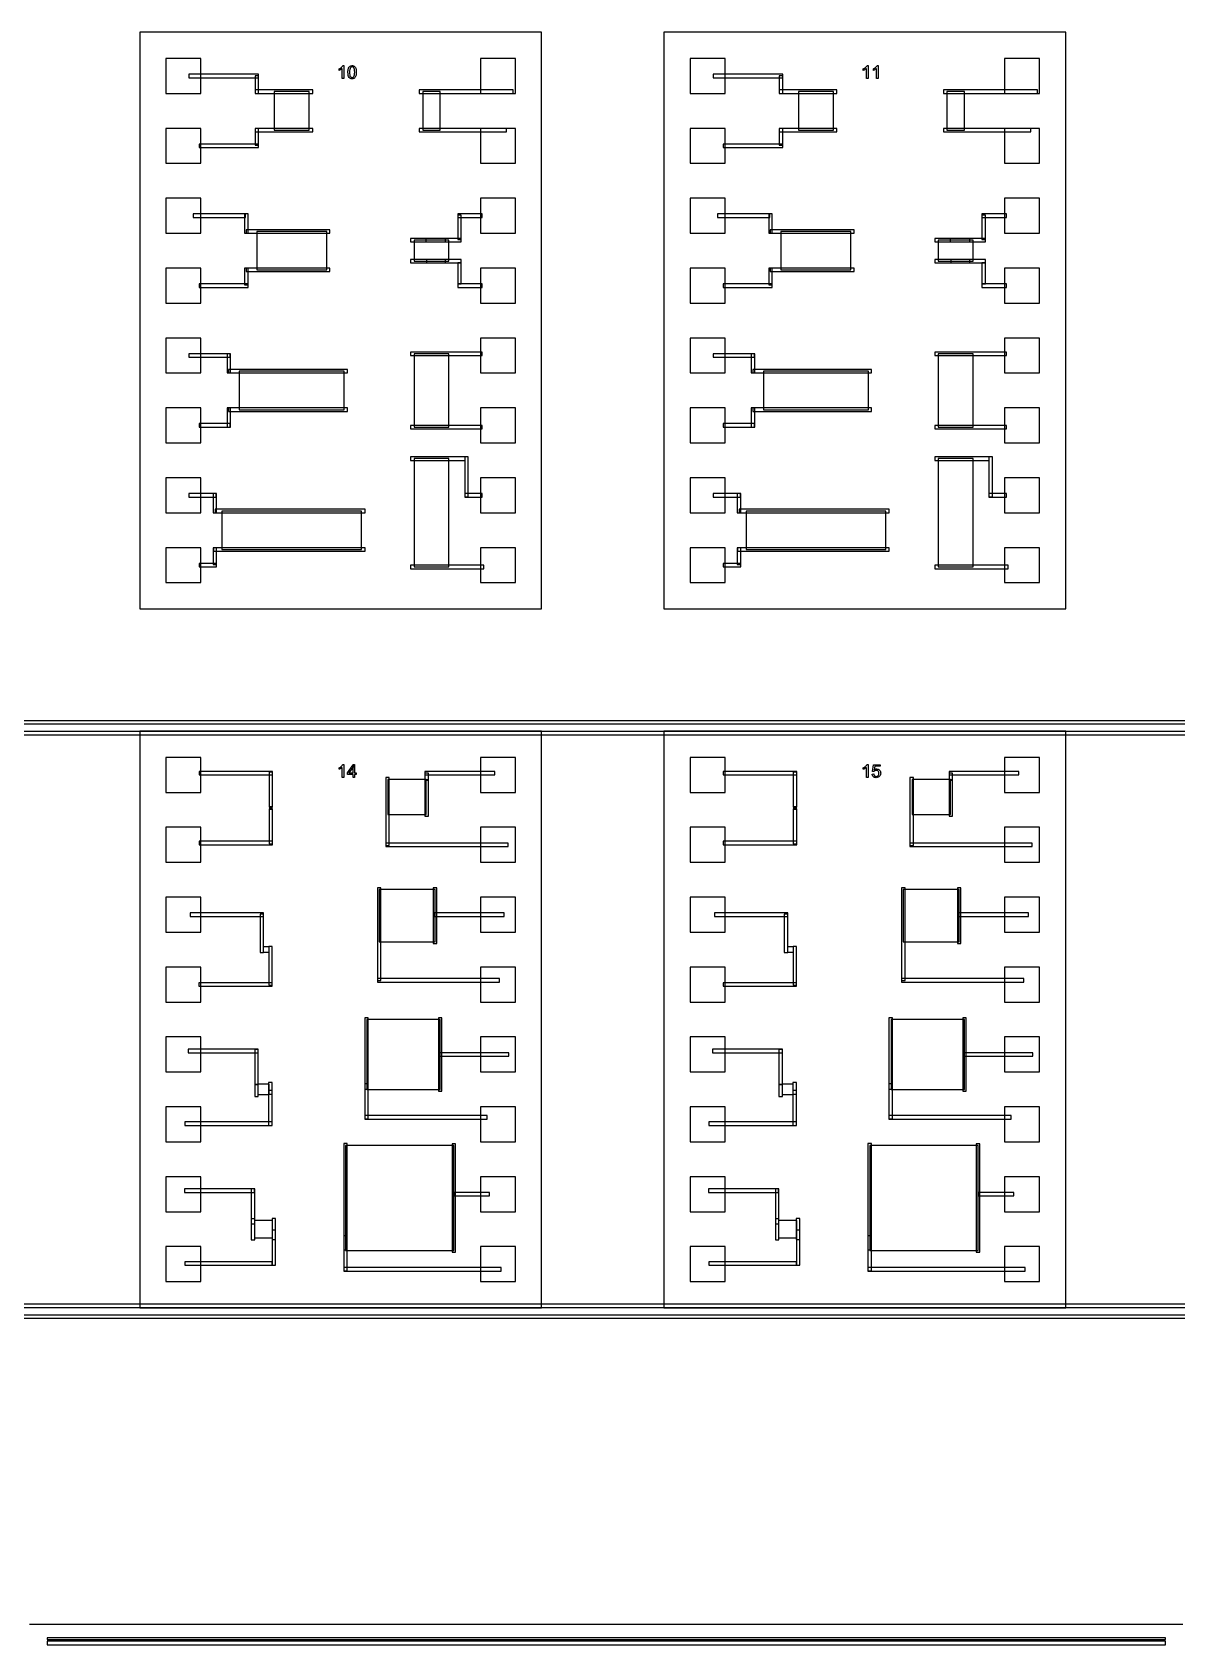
# Model space of a CAD drawing. Extents: x -50500 to 50500, y -50600 to 50400.
# Drawn here: x -16425 to 16325, y -47892 to -1750 of the extents above; entities that cross this region are included whole.
import ezdxf

# ---------------------------------------------------------------- set-up
doc = ezdxf.new("R2010")
doc.units = 0
for name, color, linetype in [('Alignment_Marks', 4, 'CONTINUOUS'), ('Channels', 5, 'CONTINUOUS'), ('Contacts', 6, 'CONTINUOUS'), ('Sample_Outlines', 3, 'CONTINUOUS'), ('Wafer_Outline', 2, 'CONTINUOUS')]:
    doc.layers.add(name, color=color, linetype=linetype)

# ---------------------------------------------------------------- blocks, each defined once
blk = doc.blocks.new('L')
at = {"layer": 'Channels', "linetype": 'CONTINUOUS'}
for points in [[(-16000, -47592), (-16000, -47642), (16000, -47642), (16000, -47592), (-16000, -47592)], [(-16000, -47692), (-16000, -47792), (16000, -47792), (16000, -47692), (-16000, -47692)]]:
    blk.add_lwpolyline(points, close=True, dxfattribs=at)
at = {"layer": 'Contacts', "linetype": 'CONTINUOUS'}
for points in [[(-16000, -47592), (-16000, -47642), (16000, -47642), (16000, -47592), (-16000, -47592)], [(-16000, -47692), (-16000, -47792), (16000, -47792), (16000, -47692), (-16000, -47692)]]:
    blk.add_lwpolyline(points, close=True, dxfattribs=at)
blk = doc.blocks.new('WAFER')
at = {"layer": 'Wafer_Outline', "linetype": 'CONTINUOUS'}
blk.add_lwpolyline([(-16499, -47201.5), (16499, -47201.5)], dxfattribs=at)
blk.add_blockref('L', (0, 0))

msp = doc.modelspace()

# ---------------------------------------------------------------- linework, layer by layer
at = {"layer": 'Alignment_Marks', "linetype": 'CONTINUOUS'}
for points in [[(-30000, -21750), (30000, -21750), (30000, -21550), (-30000, -21550), (-30000, -21750)], [(-30000, -38450), (30000, -38450), (30000, -38250), (-30000, -38250), (-30000, -38450)]]:
    msp.add_lwpolyline(points, close=True, dxfattribs=at)
at = {"layer": 'Channels', "linetype": 'CONTINUOUS'}
for points in [[(-8500, -3450), (-9500, -3450), (-9500, -4550), (-8500, -4550), (-8500, -3450)], [(-4750, -3450), (-5250, -3450), (-5250, -4550), (-4750, -4550), (-4750, -3450)], [(6500, -3450), (5500, -3450), (5500, -4550), (6500, -4550), (6500, -3450)], [(10250, -3450), (9750, -3450), (9750, -4550), (10250, -4550), (10250, -3450)], [(-8000, -7450), (-10000, -7450), (-10000, -8550), (-8000, -8550), (-8000, -7450)], [(-4500, -7700), (-5500, -7700), (-5500, -8300), (-4500, -8300), (-4500, -7700)], [(7000, -7450), (5000, -7450), (5000, -8550), (7000, -8550), (7000, -7450)], [(10500, -7700), (9500, -7700), (9500, -8300), (10500, -8300), (10500, -7700)], [(-4500, -10950), (-5500, -10950), (-5500, -13050), (-4500, -13050), (-4500, -10950)], [(10500, -10950), (9500, -10950), (9500, -13050), (10500, -13050), (10500, -10950)], [(-7500, -11450), (-10500, -11450), (-10500, -12550), (-7500, -12550), (-7500, -11450)], [(7500, -11450), (4500, -11450), (4500, -12550), (7500, -12550), (7500, -11450)], [(-4500, -13950), (-5500, -13950), (-5500, -17050), (-4500, -17050), (-4500, -13950)], [(10500, -13950), (9500, -13950), (9500, -17050), (10500, -17050), (10500, -13950)], [(-7000, -15450), (-11000, -15450), (-11000, -16550), (-7000, -16550), (-7000, -15450)], [(8000, -15450), (4000, -15450), (4000, -16550), (8000, -16550), (8000, -15450)], [(-30000, -21850), (30000, -21850), (30000, -21450), (-30000, -21450), (-30000, -21850)], [(-6250, -24130), (-5150, -24130), (-5150, -23130), (-6250, -23130), (-6250, -24130)], [(8750, -24130), (9850, -24130), (9850, -23130), (8750, -23130), (8750, -24130)], [(-9575, -23915), (-9625, -23915), (-9625, -23985), (-9575, -23985), (-9575, -23915)], [(5425, -23915), (5375, -23915), (5375, -23985), (5425, -23985), (5425, -23915)], [(-6500, -27780), (-4900, -27780), (-4900, -26280), (-6500, -26280), (-6500, -27780)], [(8500, -27780), (10100, -27780), (10100, -26280), (8500, -26280), (8500, -27780)], [(-9645, -27925), (-9815, -27925), (-9815, -28075), (-9645, -28075), (-9645, -27925)], [(5355, -27925), (5185, -27925), (5185, -28075), (5355, -28075), (5355, -27925)], [(-6850, -32000), (-4750, -32000), (-4750, -30000), (-6850, -30000), (-6850, -32000)], [(8150, -32000), (10250, -32000), (10250, -30000), (8150, -30000), (8150, -32000)], [(-9970, -32150), (-9650, -32150), (-9650, -31850), (-9970, -31850), (-9970, -32150)], [(5030, -32150), (5350, -32150), (5350, -31850), (5030, -31850), (5030, -32150)], [(-7460, -36610), (-4360, -36610), (-4360, -33610), (-7460, -33610), (-7460, -36610)], [(7540, -36610), (10640, -36610), (10640, -33610), (7540, -33610), (7540, -36610)], [(-10070, -36250), (-9550, -36250), (-9550, -35750), (-10070, -35750), (-10070, -36250)], [(4930, -36250), (5450, -36250), (5450, -35750), (4930, -35750), (4930, -36250)], [(-30000, -38550), (30000, -38550), (30000, -38150), (-30000, -38150), (-30000, -38550)]]:
    msp.add_lwpolyline(points, close=True, dxfattribs=at)
at = {"layer": 'Contacts', "linetype": 'CONTINUOUS'}
for points in [[(-12600, -3500), (-11600, -3500), (-11600, -2500), (-12600, -2500), (-12600, -3500)], [(-12600, -3500), (-11600, -3500), (-11600, -2500), (-12600, -2500), (-12600, -3500)], [(-12600, -3500), (-11600, -3500), (-11600, -2500), (-12600, -2500), (-12600, -3500)], [(-7508.142, -3075.23), (-7553.155, -3075.23), (-7553.155, -2786.705), (-7562.379, -2794.453), (-7572.341, -2802.201), (-7583.778, -2809.949), (-7596.323, -2817.697), (-7609.236, -2825.446), (-7621.412, -2831.718), (-7633.219, -2836.883), (-7643.918, -2841.311), (-7643.918, -2797.405), (-7625.471, -2788.181), (-7608.499, -2777.85), (-7592.264, -2766.412), (-7577.506, -2754.237), (-7564.224, -2741.323), (-7553.155, -2729.148), (-7544.3, -2716.972), (-7537.29, -2704.796), (-7508.142, -2704.796), (-7508.142, -3075.23)], [(-7272.009, -2704.796), (-7271.64, -2704.796), (-7257.251, -2705.534), (-7243.968, -2707.748), (-7231.424, -2711.438), (-7219.617, -2716.972), (-7208.918, -2723.613), (-7199.325, -2731.361), (-7190.47, -2740.585), (-7182.722, -2751.285), (-7175.711, -2763.092), (-7169.808, -2776.374), (-7164.274, -2790.764), (-7159.477, -2806.26), (-7156.157, -2823.97), (-7153.574, -2844.262), (-7152.098, -2867.507), (-7151.36, -2893.334), (-7152.467, -2924.326), (-7155.05, -2951.998), (-7158.739, -2976.718), (-7164.643, -2998.118), (-7172.391, -3016.935), (-7181.615, -3033.538), (-7192.314, -3047.927), (-7204.859, -3059.734), (-7218.879, -3069.326), (-7234.745, -3076.337), (-7252.086, -3080.395), (-7271.64, -3081.502), (-7297.098, -3079.288), (-7319.605, -3071.909), (-7338.791, -3060.103), (-7355.394, -3043.131), (-7371.628, -3016.935), (-7383.065, -2982.99), (-7389.707, -2941.667), (-7391.92, -2893.334), (-7391.183, -2862.341), (-7388.6, -2834.301), (-7384.541, -2809.58), (-7378.638, -2788.181), (-7370.89, -2769.364), (-7362.035, -2752.761), (-7351.335, -2738.372), (-7338.422, -2726.565), (-7324.401, -2716.972), (-7308.536, -2710.331), (-7291.195, -2706.272), (-7272.009, -2704.796), (-7272.009, -2742.43), (-7287.137, -2743.906), (-7300.419, -2749.071), (-7311.857, -2757.188), (-7321.819, -2768.626), (-7332.149, -2789.288), (-7339.528, -2816.591), (-7343.956, -2851.642), (-7345.432, -2893.334), (-7343.956, -2935.026), (-7340.266, -2968.97), (-7333.625, -2995.535), (-7324.401, -3014.352), (-7313.333, -3027.634), (-7300.419, -3036.858), (-7286.768, -3042.393), (-7271.64, -3044.237), (-7256.882, -3042.393), (-7242.862, -3036.858), (-7230.686, -3027.265), (-7219.248, -3013.983), (-7210.024, -2995.166), (-7203.383, -2968.601), (-7199.325, -2934.657), (-7197.849, -2893.334), (-7199.325, -2851.642), (-7203.383, -2817.697), (-7210.024, -2791.133), (-7219.248, -2772.316), (-7230.686, -2759.033), (-7243.231, -2749.809), (-7256.882, -2744.275), (-7272.009, -2742.43), (-7272.009, -2704.796)], [(-3600, -3500), (-2600, -3500), (-2600, -2500), (-3600, -2500), (-3600, -3500)], [(-3600, -3500), (-2600, -3500), (-2600, -2500), (-3600, -2500), (-3600, -3500)], [(2400, -3500), (3400, -3500), (3400, -2500), (2400, -2500), (2400, -3500)], [(2400, -3500), (3400, -3500), (3400, -2500), (2400, -2500), (2400, -3500)], [(2400, -3500), (3400, -3500), (3400, -2500), (2400, -2500), (2400, -3500)], [(7491.858, -3075.23), (7446.845, -3075.23), (7446.845, -2786.705), (7437.621, -2794.453), (7427.659, -2802.201), (7416.222, -2809.949), (7403.677, -2817.697), (7390.764, -2825.446), (7378.588, -2831.718), (7366.781, -2836.883), (7356.082, -2841.311), (7356.082, -2797.405), (7374.529, -2788.181), (7391.501, -2777.85), (7407.736, -2766.412), (7422.494, -2754.237), (7435.776, -2741.323), (7446.845, -2729.148), (7455.7, -2716.972), (7462.71, -2704.796), (7491.858, -2704.796), (7491.858, -3075.23)], [(7778.538, -3075.23), (7733.525, -3075.23), (7733.525, -2786.705), (7724.301, -2794.453), (7714.339, -2802.201), (7702.902, -2809.949), (7690.357, -2817.697), (7677.444, -2825.446), (7665.268, -2831.718), (7653.461, -2836.883), (7642.762, -2841.311), (7642.762, -2797.405), (7661.209, -2788.181), (7678.181, -2777.85), (7694.416, -2766.412), (7709.174, -2754.237), (7722.456, -2741.323), (7733.525, -2729.148), (7742.38, -2716.972), (7749.39, -2704.796), (7778.538, -2704.796), (7778.538, -3075.23)], [(11400, -3500), (12400, -3500), (12400, -2500), (11400, -2500), (11400, -3500)], [(11400, -3500), (12400, -3500), (12400, -2500), (11400, -2500), (11400, -3500)], [(-11940, -3050), (-9950, -3050), (-9950, -2950), (-11940, -2950), (-11940, -3050)], [(-10050, -3500), (-9950, -3500), (-9950, -3000), (-10050, -3000), (-10050, -3500)], [(3060, -3050), (5050, -3050), (5050, -2950), (3060, -2950), (3060, -3050)], [(4950, -3500), (5050, -3500), (5050, -3000), (4950, -3000), (4950, -3500)], [(-10050, -3500), (-8400, -3500), (-8400, -3400), (-10050, -3400), (-10050, -3500)], [(-5350, -3500), (-2660, -3500), (-2660, -3400), (-5350, -3400), (-5350, -3500)], [(4950, -3500), (6600, -3500), (6600, -3400), (4950, -3400), (4950, -3500)], [(9650, -3500), (12340, -3500), (12340, -3400), (9650, -3400), (9650, -3500)], [(-12600, -5500), (-11600, -5500), (-11600, -4500), (-12600, -4500), (-12600, -5500)], [(-12600, -5500), (-11600, -5500), (-11600, -4500), (-12600, -4500), (-12600, -5500)], [(-12600, -5500), (-11600, -5500), (-11600, -4500), (-12600, -4500), (-12600, -5500)], [(-10050, -4980), (-9950, -4980), (-9950, -4500), (-10050, -4500), (-10050, -4980)], [(-10050, -4600), (-8400, -4600), (-8400, -4500), (-10050, -4500), (-10050, -4600)], [(-5350, -4600), (-2850, -4600), (-2850, -4500), (-5350, -4500), (-5350, -4600)], [(-3600, -5500), (-2600, -5500), (-2600, -4500), (-3600, -4500), (-3600, -5500)], [(-3600, -5500), (-2600, -5500), (-2600, -4500), (-3600, -4500), (-3600, -5500)], [(2400, -5500), (3400, -5500), (3400, -4500), (2400, -4500), (2400, -5500)], [(2400, -5500), (3400, -5500), (3400, -4500), (2400, -4500), (2400, -5500)], [(2400, -5500), (3400, -5500), (3400, -4500), (2400, -4500), (2400, -5500)], [(4950, -4980), (5050, -4980), (5050, -4500), (4950, -4500), (4950, -4980)], [(4950, -4600), (6600, -4600), (6600, -4500), (4950, -4500), (4950, -4600)], [(9650, -4600), (12150, -4600), (12150, -4500), (9650, -4500), (9650, -4600)], [(11400, -5500), (12400, -5500), (12400, -4500), (11400, -4500), (11400, -5500)], [(11400, -5500), (12400, -5500), (12400, -4500), (11400, -4500), (11400, -5500)], [(-11650, -5050), (-9950, -5050), (-9950, -4950), (-11650, -4950), (-11650, -5050)], [(3350, -5050), (5050, -5050), (5050, -4950), (3350, -4950), (3350, -5050)], [(-12600, -7500), (-11600, -7500), (-11600, -6500), (-12600, -6500), (-12600, -7500)], [(-12600, -7500), (-11600, -7500), (-11600, -6500), (-12600, -6500), (-12600, -7500)], [(-12600, -7500), (-11600, -7500), (-11600, -6500), (-12600, -6500), (-12600, -7500)], [(-3600, -7500), (-2600, -7500), (-2600, -6500), (-3600, -6500), (-3600, -7500)], [(-3600, -7500), (-2600, -7500), (-2600, -6500), (-3600, -6500), (-3600, -7500)], [(2400, -7500), (3400, -7500), (3400, -6500), (2400, -6500), (2400, -7500)], [(2400, -7500), (3400, -7500), (3400, -6500), (2400, -6500), (2400, -7500)], [(2400, -7500), (3400, -7500), (3400, -6500), (2400, -6500), (2400, -7500)], [(11400, -7500), (12400, -7500), (12400, -6500), (11400, -6500), (11400, -7500)], [(11400, -7500), (12400, -7500), (12400, -6500), (11400, -6500), (11400, -7500)], [(-11820, -7050), (-10320, -7050), (-10320, -6950), (-11820, -6950), (-11820, -7050)], [(-10350, -7500), (-10250, -7500), (-10250, -6950), (-10350, -6950), (-10350, -7500)], [(-4250, -7050), (-3550, -7050), (-3550, -6950), (-4250, -6950), (-4250, -7050)], [(-4250, -7680), (-4150, -7680), (-4150, -6980), (-4250, -6980), (-4250, -7680)], [(3180, -7050), (4680, -7050), (4680, -6950), (3180, -6950), (3180, -7050)], [(4650, -7500), (4750, -7500), (4750, -6950), (4650, -6950), (4650, -7500)], [(10750, -7050), (11450, -7050), (11450, -6950), (10750, -6950), (10750, -7050)], [(10750, -7680), (10850, -7680), (10850, -6980), (10750, -6980), (10750, -7680)], [(-10305, -7500), (-7905, -7500), (-7905, -7400), (-10305, -7400), (-10305, -7500)], [(-5600, -7750), (-4600, -7750), (-4600, -7650), (-5600, -7650), (-5600, -7750)], [(-5160, -7750), (-4150, -7750), (-4150, -7650), (-5160, -7650), (-5160, -7750)], [(4695, -7500), (7095, -7500), (7095, -7400), (4695, -7400), (4695, -7500)], [(9400, -7750), (10400, -7750), (10400, -7650), (9400, -7650), (9400, -7750)], [(9840, -7750), (10850, -7750), (10850, -7650), (9840, -7650), (9840, -7750)], [(-5600, -8350), (-4600, -8350), (-4600, -8250), (-5600, -8250), (-5600, -8350)], [(-5140, -8350), (-4150, -8350), (-4150, -8250), (-5140, -8250), (-5140, -8350)], [(9400, -8350), (10400, -8350), (10400, -8250), (9400, -8250), (9400, -8350)], [(9860, -8350), (10850, -8350), (10850, -8250), (9860, -8250), (9860, -8350)], [(-12600, -9500), (-11600, -9500), (-11600, -8500), (-12600, -8500), (-12600, -9500)], [(-12600, -9500), (-11600, -9500), (-11600, -8500), (-12600, -8500), (-12600, -9500)], [(-12600, -9500), (-11600, -9500), (-11600, -8500), (-12600, -8500), (-12600, -9500)], [(-10350, -8980), (-10250, -8980), (-10250, -8500), (-10350, -8500), (-10350, -8980)], [(-10305, -8600), (-7905, -8600), (-7905, -8500), (-10305, -8500), (-10305, -8600)], [(-4250, -8950), (-4150, -8950), (-4150, -8350), (-4250, -8350), (-4250, -8950)], [(-3600, -9500), (-2600, -9500), (-2600, -8500), (-3600, -8500), (-3600, -9500)], [(-3600, -9500), (-2600, -9500), (-2600, -8500), (-3600, -8500), (-3600, -9500)], [(2400, -9500), (3400, -9500), (3400, -8500), (2400, -8500), (2400, -9500)], [(2400, -9500), (3400, -9500), (3400, -8500), (2400, -8500), (2400, -9500)], [(2400, -9500), (3400, -9500), (3400, -8500), (2400, -8500), (2400, -9500)], [(4650, -8980), (4750, -8980), (4750, -8500), (4650, -8500), (4650, -8980)], [(4695, -8600), (7095, -8600), (7095, -8500), (4695, -8500), (4695, -8600)], [(10750, -8950), (10850, -8950), (10850, -8350), (10750, -8350), (10750, -8950)], [(11400, -9500), (12400, -9500), (12400, -8500), (11400, -8500), (11400, -9500)], [(11400, -9500), (12400, -9500), (12400, -8500), (11400, -8500), (11400, -9500)], [(-11650, -9050), (-10250, -9050), (-10250, -8950), (-11650, -8950), (-11650, -9050)], [(-4250, -9050), (-3550, -9050), (-3550, -8950), (-4250, -8950), (-4250, -9050)], [(3350, -9050), (4750, -9050), (4750, -8950), (3350, -8950), (3350, -9050)], [(10750, -9050), (11450, -9050), (11450, -8950), (10750, -8950), (10750, -9050)], [(-12600, -11500), (-11600, -11500), (-11600, -10500), (-12600, -10500), (-12600, -11500)], [(-12600, -11500), (-11600, -11500), (-11600, -10500), (-12600, -10500), (-12600, -11500)], [(-12600, -11500), (-11600, -11500), (-11600, -10500), (-12600, -10500), (-12600, -11500)], [(-3600, -11500), (-2600, -11500), (-2600, -10500), (-3600, -10500), (-3600, -11500)], [(-3600, -11500), (-2600, -11500), (-2600, -10500), (-3600, -10500), (-3600, -11500)], [(2400, -11500), (3400, -11500), (3400, -10500), (2400, -10500), (2400, -11500)], [(2400, -11500), (3400, -11500), (3400, -10500), (2400, -10500), (2400, -11500)], [(2400, -11500), (3400, -11500), (3400, -10500), (2400, -10500), (2400, -11500)], [(11400, -11500), (12400, -11500), (12400, -10500), (11400, -10500), (11400, -11500)], [(11400, -11500), (12400, -11500), (12400, -10500), (11400, -10500), (11400, -11500)], [(-11940, -11050), (-10760, -11050), (-10760, -10950), (-11940, -10950), (-11940, -11050)], [(-10850, -11500), (-10750, -11500), (-10750, -10950), (-10850, -10950), (-10850, -11500)], [(-5600, -11000), (-3550, -11000), (-3550, -10900), (-5600, -10900), (-5600, -11000)], [(3060, -11050), (4240, -11050), (4240, -10950), (3060, -10950), (3060, -11050)], [(4150, -11500), (4250, -11500), (4250, -10950), (4150, -10950), (4150, -11500)], [(9400, -11000), (11450, -11000), (11450, -10900), (9400, -10900), (9400, -11000)], [(-10805, -11500), (-7405, -11500), (-7405, -11400), (-10805, -11400), (-10805, -11500)], [(4195, -11500), (7595, -11500), (7595, -11400), (4195, -11400), (4195, -11500)], [(-12600, -13500), (-11600, -13500), (-11600, -12500), (-12600, -12500), (-12600, -13500)], [(-12600, -13500), (-11600, -13500), (-11600, -12500), (-12600, -12500), (-12600, -13500)], [(-12600, -13500), (-11600, -13500), (-11600, -12500), (-12600, -12500), (-12600, -13500)], [(-10850, -13050), (-10750, -13050), (-10750, -12500), (-10850, -12500), (-10850, -13050)], [(-10805, -12600), (-7405, -12600), (-7405, -12500), (-10805, -12500), (-10805, -12600)], [(-3600, -13500), (-2600, -13500), (-2600, -12500), (-3600, -12500), (-3600, -13500)], [(-3600, -13500), (-2600, -13500), (-2600, -12500), (-3600, -12500), (-3600, -13500)], [(2400, -13500), (3400, -13500), (3400, -12500), (2400, -12500), (2400, -13500)], [(2400, -13500), (3400, -13500), (3400, -12500), (2400, -12500), (2400, -13500)], [(2400, -13500), (3400, -13500), (3400, -12500), (2400, -12500), (2400, -13500)], [(4150, -13050), (4250, -13050), (4250, -12500), (4150, -12500), (4150, -13050)], [(4195, -12600), (7595, -12600), (7595, -12500), (4195, -12500), (4195, -12600)], [(11400, -13500), (12400, -13500), (12400, -12500), (11400, -12500), (11400, -13500)], [(11400, -13500), (12400, -13500), (12400, -12500), (11400, -12500), (11400, -13500)], [(-11650, -13050), (-10760, -13050), (-10760, -12950), (-11650, -12950), (-11650, -13050)], [(-5600, -13100), (-3550, -13100), (-3550, -13000), (-5600, -13000), (-5600, -13100)], [(3350, -13050), (4240, -13050), (4240, -12950), (3350, -12950), (3350, -13050)], [(9400, -13100), (11450, -13100), (11450, -13000), (9400, -13000), (9400, -13100)], [(-5600, -14000), (-4040, -14000), (-4040, -13900), (-5600, -13900), (-5600, -14000)], [(-4050, -15045), (-3950, -15045), (-3950, -13900), (-4050, -13900), (-4050, -15045)], [(9400, -14000), (10960, -14000), (10960, -13900), (9400, -13900), (9400, -14000)], [(10950, -15045), (11050, -15045), (11050, -13900), (10950, -13900), (10950, -15045)], [(-12600, -15500), (-11600, -15500), (-11600, -14500), (-12600, -14500), (-12600, -15500)], [(-12600, -15500), (-11600, -15500), (-11600, -14500), (-12600, -14500), (-12600, -15500)], [(-12600, -15500), (-11600, -15500), (-11600, -14500), (-12600, -14500), (-12600, -15500)], [(-3600, -15500), (-2600, -15500), (-2600, -14500), (-3600, -14500), (-3600, -15500)], [(-3600, -15500), (-2600, -15500), (-2600, -14500), (-3600, -14500), (-3600, -15500)], [(2400, -15500), (3400, -15500), (3400, -14500), (2400, -14500), (2400, -15500)], [(2400, -15500), (3400, -15500), (3400, -14500), (2400, -14500), (2400, -15500)], [(2400, -15500), (3400, -15500), (3400, -14500), (2400, -14500), (2400, -15500)], [(11400, -15500), (12400, -15500), (12400, -14500), (11400, -14500), (11400, -15500)], [(11400, -15500), (12400, -15500), (12400, -14500), (11400, -14500), (11400, -15500)], [(-11940, -15050), (-11160, -15050), (-11160, -14950), (-11940, -14950), (-11940, -15050)], [(-11250, -15500), (-11150, -15500), (-11150, -14950), (-11250, -14950), (-11250, -15500)], [(-4050, -15050), (-3550, -15050), (-3550, -14950), (-4050, -14950), (-4050, -15050)], [(3060, -15050), (3840, -15050), (3840, -14950), (3060, -14950), (3060, -15050)], [(3750, -15500), (3850, -15500), (3850, -14950), (3750, -14950), (3750, -15500)], [(10950, -15050), (11450, -15050), (11450, -14950), (10950, -14950), (10950, -15050)], [(-11195, -15500), (-6900, -15500), (-6900, -15400), (-11195, -15400), (-11195, -15500)], [(3805, -15500), (8100, -15500), (8100, -15400), (3805, -15400), (3805, -15500)], [(-12600, -17500), (-11600, -17500), (-11600, -16500), (-12600, -16500), (-12600, -17500)], [(-12600, -17500), (-11600, -17500), (-11600, -16500), (-12600, -16500), (-12600, -17500)], [(-12600, -17500), (-11600, -17500), (-11600, -16500), (-12600, -16500), (-12600, -17500)], [(-11250, -16980), (-11150, -16980), (-11150, -16500), (-11250, -16500), (-11250, -16980)], [(-11240, -16600), (-6900, -16600), (-6900, -16500), (-11240, -16500), (-11240, -16600)], [(-3600, -17500), (-2600, -17500), (-2600, -16500), (-3600, -16500), (-3600, -17500)], [(-3600, -17500), (-2600, -17500), (-2600, -16500), (-3600, -16500), (-3600, -17500)], [(2400, -17500), (3400, -17500), (3400, -16500), (2400, -16500), (2400, -17500)], [(2400, -17500), (3400, -17500), (3400, -16500), (2400, -16500), (2400, -17500)], [(2400, -17500), (3400, -17500), (3400, -16500), (2400, -16500), (2400, -17500)], [(3750, -16980), (3850, -16980), (3850, -16500), (3750, -16500), (3750, -16980)], [(3760, -16600), (8100, -16600), (8100, -16500), (3760, -16500), (3760, -16600)], [(11400, -17500), (12400, -17500), (12400, -16500), (11400, -16500), (11400, -17500)], [(11400, -17500), (12400, -17500), (12400, -16500), (11400, -16500), (11400, -17500)], [(-11650, -17050), (-11150, -17050), (-11150, -16950), (-11650, -16950), (-11650, -17050)], [(-5600, -17100), (-3500, -17100), (-3500, -17000), (-5600, -17000), (-5600, -17100)], [(3350, -17050), (3850, -17050), (3850, -16950), (3350, -16950), (3350, -17050)], [(9400, -17100), (11500, -17100), (11500, -17000), (9400, -17000), (9400, -17100)], [(-12600, -23500), (-11600, -23500), (-11600, -22500), (-12600, -22500), (-12600, -23500)], [(-3600, -23500), (-2600, -23500), (-2600, -22500), (-3600, -22500), (-3600, -23500)], [(2400, -23500), (3400, -23500), (3400, -22500), (2400, -22500), (2400, -23500)], [(11400, -23500), (12400, -23500), (12400, -22500), (11400, -22500), (11400, -23500)], [(-11650, -23000), (-9550, -23000), (-9550, -22900), (-11650, -22900), (-11650, -23000)], [(-9650, -23925), (-9550, -23925), (-9550, -22925), (-9650, -22925), (-9650, -23925)], [(-7508.142, -23075.23), (-7553.155, -23075.23), (-7553.155, -22786.705), (-7562.379, -22794.453), (-7572.341, -22802.201), (-7583.778, -22809.949), (-7596.323, -22817.697), (-7609.236, -22825.446), (-7621.412, -22831.718), (-7633.219, -22836.883), (-7643.918, -22841.311), (-7643.918, -22797.405), (-7625.471, -22788.181), (-7608.499, -22777.85), (-7592.264, -22766.412), (-7577.506, -22754.237), (-7564.224, -22741.323), (-7553.155, -22729.148), (-7544.3, -22716.972), (-7537.29, -22704.796), (-7508.142, -22704.796), (-7508.142, -23075.23)], [(-7246.551, -22717.71), (-7238.434, -22706.272), (-7201.538, -22706.272), (-7201.538, -22945.357), (-7151.729, -22945.357), (-7151.729, -22987.049), (-7201.538, -22987.049), (-7201.538, -23075.23), (-7246.551, -23075.23), (-7246.551, -22987.049), (-7406.679, -22987.049), (-7406.679, -22945.357), (-7246.551, -22717.71), (-7246.551, -22778.957), (-7362.404, -22945.357), (-7246.551, -22945.357), (-7246.551, -22778.957), (-7246.551, -22717.71)], [(-5190, -23000), (-3190, -23000), (-3190, -22900), (-5190, -22900), (-5190, -23000)], [(-5190, -23150), (-5090, -23150), (-5090, -22950), (-5190, -22950), (-5190, -23150)], [(3350, -23000), (5450, -23000), (5450, -22900), (3350, -22900), (3350, -23000)], [(5350, -23925), (5450, -23925), (5450, -22925), (5350, -22925), (5350, -23925)], [(7491.858, -23075.23), (7446.845, -23075.23), (7446.845, -22786.705), (7437.621, -22794.453), (7427.659, -22802.201), (7416.222, -22809.949), (7403.677, -22817.697), (7390.764, -22825.446), (7378.588, -22831.718), (7366.781, -22836.883), (7356.082, -22841.311), (7356.082, -22797.405), (7374.529, -22788.181), (7391.501, -22777.85), (7407.736, -22766.412), (7422.494, -22754.237), (7435.776, -22741.323), (7446.845, -22729.148), (7455.7, -22716.972), (7462.71, -22704.796), (7491.858, -22704.796), (7491.858, -23075.23)], [(7608.08, -22978.563), (7655.675, -22974.504), (7658.996, -22990.739), (7664.161, -23005.128), (7671.171, -23016.935), (7680.026, -23026.896), (7689.988, -23034.644), (7701.057, -23040.179), (7713.232, -23043.131), (7726.515, -23044.237), (7742.011, -23042.762), (7756.769, -23038.334), (7770.052, -23030.586), (7781.859, -23019.517), (7791.82, -23006.235), (7798.831, -22990.739), (7803.258, -22973.398), (7804.734, -22954.212), (7803.258, -22936.133), (7799.2, -22919.53), (7792.189, -22905.509), (7782.596, -22892.965), (7770.79, -22883.372), (7757.507, -22876.362), (7742.38, -22872.303), (7725.777, -22870.458), (7715.077, -22871.196), (7705.115, -22873.041), (7695.522, -22876.362), (7686.299, -22880.789), (7677.813, -22885.955), (7670.433, -22891.858), (7663.792, -22898.868), (7658.627, -22906.247), (7616.197, -22900.713), (7651.985, -22711.438), (7835.357, -22711.438), (7835.357, -22754.606), (7688.143, -22754.606), (7668.22, -22853.855), (7684.823, -22843.524), (7702.164, -22836.514), (7719.874, -22832.087), (7737.953, -22830.611), (7761.197, -22832.825), (7782.596, -22839.097), (7801.782, -22849.428), (7819.492, -22864.186), (7833.882, -22882.265), (7844.212, -22902.189), (7850.485, -22925.064), (7852.698, -22950.153), (7850.485, -22974.504), (7845.319, -22997.011), (7836.095, -23017.672), (7823.551, -23036.858), (7803.996, -23056.413), (7781.49, -23070.433), (7755.663, -23078.919), (7726.515, -23081.502), (7702.533, -23079.657), (7680.764, -23074.492), (7661.578, -23065.637), (7644.237, -23053.461), (7629.848, -23038.334), (7619.517, -23020.624), (7611.769, -23000.7), (7608.08, -22978.563)], [(9810, -23000), (11810, -23000), (11810, -22900), (9810, -22900), (9810, -23000)], [(9810, -23150), (9910, -23150), (9910, -22950), (9810, -22950), (9810, -23150)], [(-6310, -25020), (-6210, -25020), (-6210, -23080), (-6310, -23080), (-6310, -25020)], [(-5190, -24180), (-5090, -24180), (-5090, -23140), (-5190, -23140), (-5190, -24180)], [(8690, -25020), (8790, -25020), (8790, -23080), (8690, -23080), (8690, -25020)], [(9810, -24180), (9910, -24180), (9910, -23140), (9810, -23140), (9810, -24180)], [(-9650, -24975), (-9550, -24975), (-9550, -23975), (-9650, -23975), (-9650, -24975)], [(5350, -24975), (5450, -24975), (5450, -23975), (5350, -23975), (5350, -24975)], [(-12600, -25500), (-11600, -25500), (-11600, -24500), (-12600, -24500), (-12600, -25500)], [(-11650, -25000), (-9550, -25000), (-9550, -24900), (-11650, -24900), (-11650, -25000)], [(-3600, -25500), (-2600, -25500), (-2600, -24500), (-3600, -24500), (-3600, -25500)], [(2400, -25500), (3400, -25500), (3400, -24500), (2400, -24500), (2400, -25500)], [(3350, -25000), (5450, -25000), (5450, -24900), (3350, -24900), (3350, -25000)], [(11400, -25500), (12400, -25500), (12400, -24500), (11400, -24500), (11400, -25500)], [(-6310, -25050), (-2810, -25050), (-2810, -24950), (-6310, -24950), (-6310, -25050)], [(8690, -25050), (12190, -25050), (12190, -24950), (8690, -24950), (8690, -25050)], [(-6550, -28880), (-6450, -28880), (-6450, -26230), (-6550, -26230), (-6550, -28880)], [(-4950, -27830), (-4850, -27830), (-4850, -26230), (-4950, -26230), (-4950, -27830)], [(8450, -28880), (8550, -28880), (8550, -26230), (8450, -26230), (8450, -28880)], [(10050, -27830), (10150, -27830), (10150, -26230), (10050, -26230), (10050, -27830)], [(-12600, -27500), (-11600, -27500), (-11600, -26500), (-12600, -26500), (-12600, -27500)], [(-3600, -27500), (-2600, -27500), (-2600, -26500), (-3600, -26500), (-3600, -27500)], [(2400, -27500), (3400, -27500), (3400, -26500), (2400, -26500), (2400, -27500)], [(11400, -27500), (12400, -27500), (12400, -26500), (11400, -26500), (11400, -27500)], [(-11905, -27050), (-9805, -27050), (-9805, -26950), (-11905, -26950), (-11905, -27050)], [(-9905, -28085), (-9805, -28085), (-9805, -26985), (-9905, -26985), (-9905, -28085)], [(-4920, -27050), (-2920, -27050), (-2920, -26950), (-4920, -26950), (-4920, -27050)], [(3095, -27050), (5195, -27050), (5195, -26950), (3095, -26950), (3095, -27050)], [(5095, -28085), (5195, -28085), (5195, -26985), (5095, -26985), (5095, -28085)], [(10080, -27050), (12080, -27050), (12080, -26950), (10080, -26950), (10080, -27050)], [(-9655, -29015), (-9555, -29015), (-9555, -27915), (-9655, -27915), (-9655, -29015)], [(5345, -29015), (5445, -29015), (5445, -27915), (5345, -27915), (5345, -29015)], [(-12600, -29500), (-11600, -29500), (-11600, -28500), (-12600, -28500), (-12600, -29500)], [(-3600, -29500), (-2600, -29500), (-2600, -28500), (-3600, -28500), (-3600, -29500)], [(2400, -29500), (3400, -29500), (3400, -28500), (2400, -28500), (2400, -29500)], [(11400, -29500), (12400, -29500), (12400, -28500), (11400, -28500), (11400, -29500)], [(-11655, -29050), (-9555, -29050), (-9555, -28950), (-11655, -28950), (-11655, -29050)], [(-6550, -28930), (-3050, -28930), (-3050, -28830), (-6550, -28830), (-6550, -28930)], [(3345, -29050), (5445, -29050), (5445, -28950), (3345, -28950), (3345, -29050)], [(8450, -28930), (11950, -28930), (11950, -28830), (8450, -28830), (8450, -28930)], [(-6910, -31990), (-6810, -31990), (-6810, -29950), (-6910, -29950), (-6910, -31990)], [(-4800, -32050), (-4700, -32050), (-4700, -29950), (-4800, -29950), (-4800, -32050)], [(8090, -31990), (8190, -31990), (8190, -29950), (8090, -29950), (8090, -31990)], [(10200, -32050), (10300, -32050), (10300, -29950), (10200, -29950), (10200, -32050)], [(-12600, -31500), (-11600, -31500), (-11600, -30500), (-12600, -30500), (-12600, -31500)], [(-11960, -30950), (-9960, -30950), (-9960, -30850), (-11960, -30850), (-11960, -30950)], [(-10060, -31862), (-9960, -31862), (-9960, -30862), (-10060, -30862), (-10060, -31862)], [(-3600, -31500), (-2600, -31500), (-2600, -30500), (-3600, -30500), (-3600, -31500)], [(2400, -31500), (3400, -31500), (3400, -30500), (2400, -30500), (2400, -31500)], [(3040, -30950), (5040, -30950), (5040, -30850), (3040, -30850), (3040, -30950)], [(4940, -31862), (5040, -31862), (5040, -30862), (4940, -30862), (4940, -31862)], [(11400, -31500), (12400, -31500), (12400, -30500), (11400, -30500), (11400, -31500)], [(-4790, -31050), (-2790, -31050), (-2790, -30950), (-4790, -30950), (-4790, -31050)], [(10210, -31050), (12210, -31050), (12210, -30950), (10210, -30950), (10210, -31050)], [(-9660, -32140), (-9560, -32140), (-9560, -31800), (-9660, -31800), (-9660, -32140)], [(5340, -32140), (5440, -32140), (5440, -31800), (5340, -31800), (5340, -32140)], [(-10060, -32200), (-9960, -32200), (-9960, -31860), (-10060, -31860), (-10060, -32200)], [(-9660, -33030), (-9560, -33030), (-9560, -32030), (-9660, -32030), (-9660, -33030)], [(-6910, -32840), (-6810, -32840), (-6810, -31840), (-6910, -31840), (-6910, -32840)], [(4940, -32200), (5040, -32200), (5040, -31860), (4940, -31860), (4940, -32200)], [(5340, -33030), (5440, -33030), (5440, -32030), (5340, -32030), (5340, -33030)], [(8090, -32840), (8190, -32840), (8190, -31840), (8090, -31840), (8090, -32840)], [(-12600, -33500), (-11600, -33500), (-11600, -32500), (-12600, -32500), (-12600, -33500)], [(-6910, -32850), (-3410, -32850), (-3410, -32750), (-6910, -32750), (-6910, -32850)], [(-3600, -33500), (-2600, -33500), (-2600, -32500), (-3600, -32500), (-3600, -33500)], [(2400, -33500), (3400, -33500), (3400, -32500), (2400, -32500), (2400, -33500)], [(8090, -32850), (11590, -32850), (11590, -32750), (8090, -32750), (8090, -32850)], [(11400, -33500), (12400, -33500), (12400, -32500), (11400, -32500), (11400, -33500)], [(-12060, -33030), (-9560, -33030), (-9560, -32930), (-12060, -32930), (-12060, -33030)], [(2940, -33030), (5440, -33030), (5440, -32930), (2940, -32930), (2940, -33030)], [(-7510, -36590), (-7410, -36590), (-7410, -33550), (-7510, -33550), (-7510, -36590)], [(-4410, -36660), (-4310, -36660), (-4310, -33560), (-4410, -33560), (-4410, -36660)], [(7490, -36590), (7590, -36590), (7590, -33550), (7490, -33550), (7490, -36590)], [(10590, -36660), (10690, -36660), (10690, -33560), (10590, -33560), (10590, -36660)], [(-12600, -35500), (-11600, -35500), (-11600, -34500), (-12600, -34500), (-12600, -35500)], [(-3600, -35500), (-2600, -35500), (-2600, -34500), (-3600, -34500), (-3600, -35500)], [(2400, -35500), (3400, -35500), (3400, -34500), (2400, -34500), (2400, -35500)], [(11400, -35500), (12400, -35500), (12400, -34500), (11400, -34500), (11400, -35500)], [(-12070, -34950), (-10070, -34950), (-10070, -34850), (-12070, -34850), (-12070, -34950)], [(-10160, -35850), (-10060, -35850), (-10060, -34850), (-10160, -34850), (-10160, -35850)], [(-4340, -35050), (-3340, -35050), (-3340, -34950), (-4340, -34950), (-4340, -35050)], [(2930, -34950), (4930, -34950), (4930, -34850), (2930, -34850), (2930, -34950)], [(4840, -35850), (4940, -35850), (4940, -34850), (4840, -34850), (4840, -35850)], [(10660, -35050), (11660, -35050), (11660, -34950), (10660, -34950), (10660, -35050)], [(-10160, -36302), (-10060, -36302), (-10060, -35706), (-10160, -35706), (-10160, -36302)], [(-9561, -36299), (-9461, -36299), (-9461, -35699), (-9561, -35699), (-9561, -36299)], [(4840, -36302), (4940, -36302), (4940, -35706), (4840, -35706), (4840, -36302)], [(5439, -36299), (5539, -36299), (5539, -35699), (5439, -35699), (5439, -36299)], [(-9560, -37030), (-9460, -37030), (-9460, -36030), (-9560, -36030), (-9560, -37030)], [(-7510, -37190), (-7410, -37190), (-7410, -36190), (-7510, -36190), (-7510, -37190)], [(5440, -37030), (5540, -37030), (5540, -36030), (5440, -36030), (5440, -37030)], [(7490, -37190), (7590, -37190), (7590, -36190), (7490, -36190), (7490, -37190)], [(-12600, -37500), (-11600, -37500), (-11600, -36500), (-12600, -36500), (-12600, -37500)], [(-3600, -37500), (-2600, -37500), (-2600, -36500), (-3600, -36500), (-3600, -37500)], [(2400, -37500), (3400, -37500), (3400, -36500), (2400, -36500), (2400, -37500)], [(11400, -37500), (12400, -37500), (12400, -36500), (11400, -36500), (11400, -37500)], [(-12060, -37030), (-9560, -37030), (-9560, -36930), (-12060, -36930), (-12060, -37030)], [(-7510, -37200), (-3010, -37200), (-3010, -37100), (-7510, -37100), (-7510, -37200)], [(2940, -37030), (5440, -37030), (5440, -36930), (2940, -36930), (2940, -37030)], [(7490, -37200), (11990, -37200), (11990, -37100), (7490, -37100), (7490, -37200)]]:
    msp.add_lwpolyline(points, close=True, dxfattribs=at)
at = {"layer": 'Sample_Outlines', "linetype": 'CONTINUOUS'}
for points in [[(-13350, -18250), (-1850, -18250), (-1850, -1750), (-13350, -1750), (-13350, -18250)], [(1650, -18250), (13150, -18250), (13150, -1750), (1650, -1750), (1650, -18250)], [(-13350, -38250), (-1850, -38250), (-1850, -21750), (-13350, -21750), (-13350, -38250)], [(1650, -38250), (13150, -38250), (13150, -21750), (1650, -21750), (1650, -38250)]]:
    msp.add_lwpolyline(points, close=True, dxfattribs=at)

# ---------------------------------------------------------------- block references
msp.add_blockref('WAFER', (0, -100))

doc.saveas('drawing.dxf')
